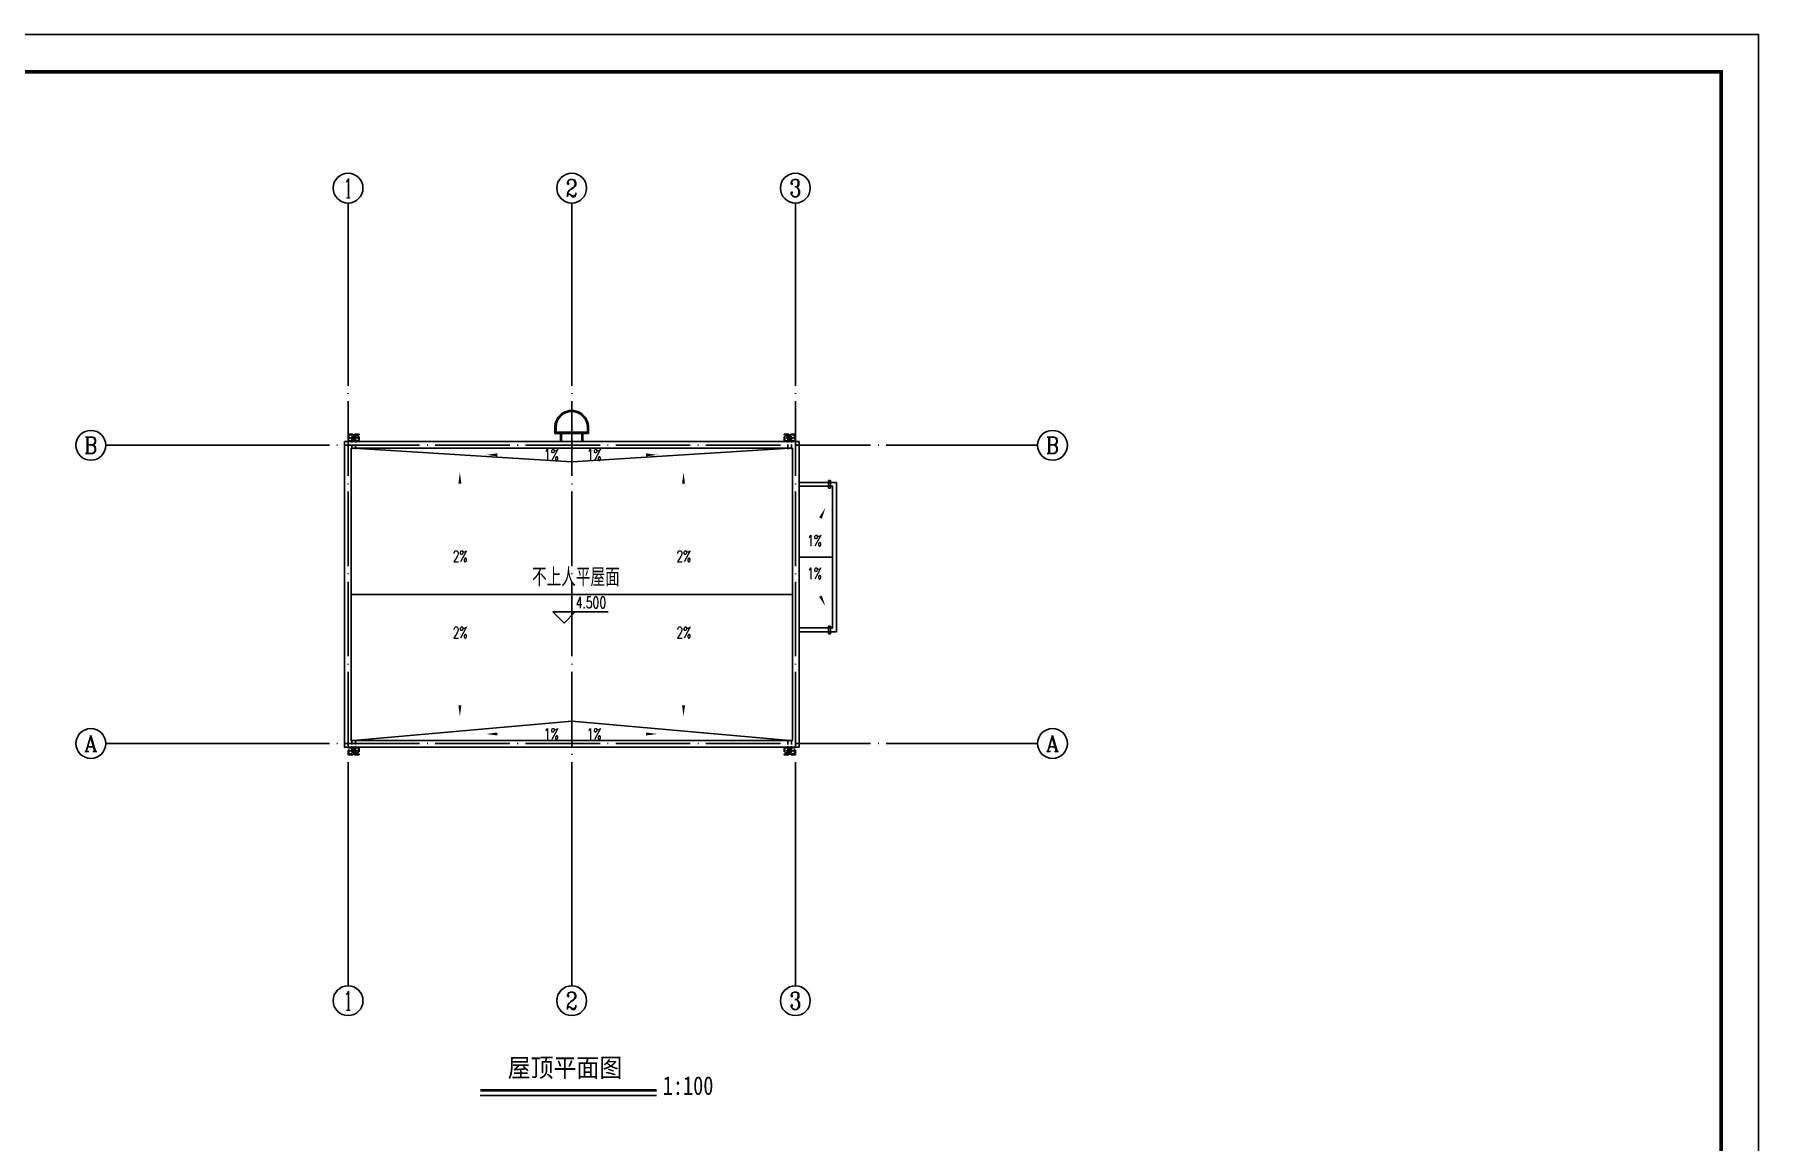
# Model space of a CAD drawing. Extents: x 5109802 to 7068445, y -422737 to 2032183.
# Drawn here: x 5147654 to 5193907, y -393037 to -363337 of the extents above; entities that cross this region are included whole.
import ezdxf
from ezdxf.enums import TextEntityAlignment as Align

# ---------------------------------------------------------------- set-up
doc = ezdxf.new("R2010")
doc.units = 0
doc.header["$LTSCALE"] = 1000
doc.header["$MEASUREMENT"] = 0
for name, pattern in [('CONTINOUS', [0]), ('DASH_50', [0.175, 0.125, -0.05]), ('DOTE', [2.42, 2, -0.2, 0.02, -0.2])]:
    doc.linetypes.add(name, pattern=pattern)
doc.layers.get('0').update_dxf_attribs({"linetype": 'CONTINUOUS'})
doc.layers.add('_0', color=7, linetype='CONTINUOUS', lineweight=25)
for name, color, linetype in [('AXIS', 3, 'CONTINUOUS'), ('AXIS_TEXT', 7, 'CONTINUOUS'), ('DIM_ELEV', 3, 'CONTINUOUS'), ('DIM_SYMB', 3, 'CONTINUOUS'), ('DOTE', 252, 'CONTINUOUS'), ('LAYER1', 143, 'CONTINUOUS'), ('PUB_DIM', 3, 'CONTINUOUS'), ('PUB_TEXT', 7, 'CONTINUOUS'), ('PUB_TITLE', 4, 'CONTINUOUS'), ('图名', 15, 'CONTINUOUS')]:
    doc.layers.add(name, color=color, linetype=linetype)
doc.styles.add('_HZTXT', font='txt.shx', dxfattribs={"width": 0.8, "bigfont": 'HZTXT.shx'})
doc.styles.add('_TCH_AXIS', font='COMPLEX', dxfattribs={"bigfont": 'GBCBIG'})
doc.styles.add('_TCH_DIM', font='SIMPLEX', dxfattribs={"bigfont": 'GBCBIG'})
doc.styles.add('COMPLEX', font='COMPLEX')
doc.styles.add('宋体', font='', dxfattribs={"width": 0.7})
doc.styles.get('宋体').set_extended_font_data('SimSun')

# ---------------------------------------------------------------- blocks, each defined once
blk = doc.blocks.new('A$C05153518')
at = {"layer": 'LAYER1'}
h = blk.add_hatch(color=256, dxfattribs=at)
edge = h.paths.add_edge_path()
edge.add_ellipse((200, 200), major_axis=(77.8, 77.8), ratio=1, start_angle=315, end_angle=405, ccw=False)
edge.add_line((310, 200), (300, 200))
edge.add_ellipse((200, 200), major_axis=(-70.7, 70.7), ratio=1, start_angle=225, end_angle=315)
edge.add_line((200, 300), (200, 310))
edge = h.paths.add_edge_path()
edge.add_line((200, 310), (200, 300))
edge.add_ellipse((200, 200), major_axis=(70.7, 70.7), ratio=1, start_angle=45, end_angle=135)
edge.add_line((100, 200), (90, 200))
edge.add_ellipse((200, 200), major_axis=(-77.8, 77.8), ratio=1, start_angle=-45, end_angle=45, ccw=False)
edge = h.paths.add_edge_path()
edge.add_line((90, 200), (100, 200))
edge.add_ellipse((200, 200), major_axis=(-70.7, 70.7), ratio=1, start_angle=45, end_angle=135)
edge.add_line((200, 100), (200, 90))
edge.add_ellipse((200, 200), major_axis=(77.8, 77.8), ratio=1, start_angle=135, end_angle=225, ccw=False)
edge = h.paths.add_edge_path()
edge.add_line((300, 200), (310, 200))
edge.add_ellipse((200, 200), major_axis=(-77.8, 77.8), ratio=1, start_angle=135, end_angle=225, ccw=False)
edge.add_line((200, 90), (200, 100))
edge.add_ellipse((200, 200), major_axis=(70.7, 70.7), ratio=1, start_angle=225, end_angle=315)
h = blk.add_hatch(color=256, dxfattribs=at)
edge = h.paths.add_edge_path()
edge.add_ellipse((200, 200), major_axis=(77.8, 77.8), ratio=1, start_angle=315, end_angle=405, ccw=False)
edge.add_line((310, 200), (300, 200))
edge.add_ellipse((200, 200), major_axis=(-70.7, 70.7), ratio=1, start_angle=225, end_angle=315)
edge.add_line((200, 300), (200, 310))
edge = h.paths.add_edge_path()
edge.add_line((200, 310), (200, 300))
edge.add_ellipse((200, 200), major_axis=(70.7, 70.7), ratio=1, start_angle=45, end_angle=135)
edge.add_line((100, 200), (90, 200))
edge.add_ellipse((200, 200), major_axis=(-77.8, 77.8), ratio=1, start_angle=-45, end_angle=45, ccw=False)
edge = h.paths.add_edge_path()
edge.add_line((90, 200), (100, 200))
edge.add_ellipse((200, 200), major_axis=(-70.7, 70.7), ratio=1, start_angle=45, end_angle=135)
edge.add_line((200, 100), (200, 90))
edge.add_ellipse((200, 200), major_axis=(77.8, 77.8), ratio=1, start_angle=135, end_angle=225, ccw=False)
edge = h.paths.add_edge_path()
edge.add_line((300, 200), (310, 200))
edge.add_ellipse((200, 200), major_axis=(-77.8, 77.8), ratio=1, start_angle=135, end_angle=225, ccw=False)
edge.add_line((200, 90), (200, 100))
edge.add_ellipse((200, 200), major_axis=(70.7, 70.7), ratio=1, start_angle=225, end_angle=315)
at = {"layer": 'DOTE'}
for p, q in [((400, 200), (0, 200)), ((200, 400), (200, 0)), ((200, 400), (200, 0)), ((200, 400), (200, 0))]:
    blk.add_line(p, q, dxfattribs=at)
at = {"layer": 'LAYER1'}
for radius in [110, 110, 100, 100]:
    blk.add_circle((200, 200), radius, dxfattribs=at)
blk = doc.blocks.new('A$C395401BF')
at = {"layer": 'LAYER1', "xscale": -0.5, "yscale": 0.5, "zscale": 0.5, "rotation": 180}
blk.add_blockref('A$C05153518', (0, 200), dxfattribs=at)
blk = doc.blocks.new('34343434')
at = {"layer": 'DOTE'}
blk.add_line((57410, 27919), (57410, 28119), dxfattribs=at)
at = {"layer": 'LAYER1', "linetype": 'DASH_50'}
for p, q in [((57410, 28069), (57070, 28069)), ((57410, 27969), (57070, 27969)), ((57436, 28062), (57490, 28149))]:
    blk.add_line(p, q, dxfattribs=at)
for points in [[(57310, 27869), (57310, 28169), (57510, 28169), (57510, 27869)], [(57330, 27889), (57330, 28149), (57490, 28149), (57490, 27889)]]:
    blk.add_lwpolyline(points, close=True, dxfattribs=at)
at = {"layer": 'LAYER1', "linetype": 'CONTINOUS'}
blk.add_circle((57410, 28019), 50, dxfattribs=at)
at = {"rotation": 270}
blk.add_blockref('A$C395401BF', (57310, 28119), dxfattribs=at)
blk = doc.blocks.new('_AXISO')
blk.add_circle((0, 0), 0.5)
at = {"layer": 'AXIS_TEXT', "style": 'COMPLEX', "width": 1.041667}
blk.add_attdef('A', text='', height=0.56, dxfattribs=at).set_placement((-0.25, -0.28), (0.25, -0.28), align=Align.FIT)

msp = doc.modelspace()

# ---------------------------------------------------------------- linework, layer by layer
for p, q in [((5161617.5, -374039.3), (5161617.5, -373859.3)), ((5161766.5, -374039.3), (5161617.5, -374039.3)), ((5161646.5, -374009.3), (5161646.5, -373874.1)), ((5161766.5, -374009.3), (5161646.5, -374009.3)), ((5162366.5, -374009.3), (5162486.5, -374009.3)), ((5162366.5, -374039.3), (5162515.5, -374039.3)), ((5162486.5, -374009.3), (5162486.5, -373874.1)), ((5162515.5, -374039.3), (5162515.5, -373859.3)), ((5162066.5, -374804.8), (5156216.5, -374439.3)), ((5162066.5, -374804.8), (5167916.5, -374439.3)), ((5162066.5, -381763.8), (5156216.5, -382279.3)), ((5162066.5, -381763.8), (5167916.5, -382279.3))]:
    msp.add_line(p, q)
at = {"color": 0}
for p, q in [((5169066.5, -377359.3), (5168166.5, -377359.3)), ((5156146.5, -378359.3), (5167986.5, -378359.3))]:
    msp.add_line(p, q, dxfattribs=at)
for points in [[(5162366.5, -374259.3), (5162366.5, -374009.3), (5161766.5, -374009.3), (5161766.5, -374259.3)], [(5162336.5, -374259.3), (5162336.5, -374039.3), (5161796.5, -374039.3), (5161796.5, -374259.3)], [(5168166.5, -379359.3), (5169166.5, -379359.3), (5169166.5, -375359.3), (5168166.5, -375359.3)], [(5168166.5, -379259.3), (5169066.5, -379259.3), (5169066.5, -375459.3), (5168166.5, -375459.3)]]:
    msp.add_lwpolyline(points)
for points in [[(5155966.5, -374259.3), (5168166.5, -374259.3), (5168166.5, -382459.3), (5155966.5, -382459.3)], [(5156146.5, -374439.3), (5167986.5, -374439.3), (5167986.5, -382279.3), (5156146.5, -382279.3)]]:
    msp.add_lwpolyline(points, close=True, dxfattribs=at)
for points in [[(5168958.1, -375504.7), (5169008.1, -375504.7), (5169008.1, -375304.7), (5168958.1, -375304.7)], [(5168958.1, -379213.9), (5169008.1, -379213.9), (5169008.1, -379413.9), (5168958.1, -379413.9)]]:
    msp.add_lwpolyline(points, close=True)
for radius, start, end in [(450, 356.17745, 183.82255), (420, 0, 180)]:
    msp.add_arc((5162066.5, -373874.1), radius, start, end)
at = {"layer": '_0', "color": 0}
for p, q in [((5162066.5, -374804.8), (5162066.5, -374439.3)), ((5162066.5, -381763.8), (5162066.5, -382279.3))]:
    msp.add_line(p, q, dxfattribs=at)
at = {"layer": 'AXIS', "color": 0}
for p, q in [((5156066.5, -371859.3), (5156066.5, -367859.3)), ((5162066.5, -371859.3), (5162066.5, -367859.3)), ((5168066.5, -371859.3), (5168066.5, -367859.3)), ((5153566.5, -374359.3), (5149566.5, -374359.3)), ((5170566.5, -374359.3), (5174566.5, -374359.3)), ((5153566.5, -382359.3), (5149566.5, -382359.3)), ((5170566.5, -382359.3), (5174566.5, -382359.3)), ((5156066.5, -384859.3), (5156066.5, -388859.3)), ((5162066.5, -384859.3), (5162066.5, -388859.3)), ((5168066.5, -384859.3), (5168066.5, -388859.3))]:
    msp.add_line(p, q, dxfattribs=at)
at = {"layer": 'DIM_ELEV'}
for p, q in [((5161863.4, -379130.9), (5161563.4, -378830.9)), ((5161563.4, -378830.9), (5163047.9, -378830.9)), ((5161863.4, -379130.9), (5162163.4, -378830.9))]:
    msp.add_line(p, q, dxfattribs=at)
at = {"layer": 'DIM_SYMB'}
for points in [[(5161222, -374615, 0, 0, 0), (5159770.3, -374615, 0, 80, 0), (5160070.3, -374615, 0, 0, 0)], [(5162911, -374615, 0, 0, 0), (5164362.7, -374615, 0, 80, 0), (5164062.7, -374615, 0, 0, 0)], [(5168565.4, -376667.3, 0, 0, 0), (5168871.2, -376041.7, 0, 80, 0), (5168739.5, -376311.2, 0, 0, 0)], [(5168565.4, -378051.3, 0, 0, 0), (5168871.2, -378677, 0, 80, 0), (5168739.5, -378407.4, 0, 0, 0)], [(5161222, -382103.6, 0, 0, 0), (5159770.3, -382103.6, 0, 80, 0), (5160070.3, -382103.6, 0, 0, 0)], [(5162911, -382103.6, 0, 0, 0), (5164362.7, -382103.6, 0, 80, 0), (5164062.7, -382103.6, 0, 0, 0)]]:
    msp.add_lwpolyline(points, format="xyseb", dxfattribs=at)
at = {"layer": 'DIM_SYMB', "color": 0}
for points in [[(5159066.5, -377083.9, 0, 0, 0), (5159066.5, -375087.1, 0, 80, 0), (5159066.5, -375387.1, 0, 0, 0)], [(5165066.5, -377083.9, 0, 0, 0), (5165066.5, -375087.1, 0, 80, 0), (5165066.5, -375387.1, 0, 0, 0)], [(5159066.5, -379634.7, 0, 0, 0), (5159066.5, -381631.5, 0, 80, 0), (5159066.5, -381331.5, 0, 0, 0)], [(5165066.5, -379634.7, 0, 0, 0), (5165066.5, -381631.5, 0, 80, 0), (5165066.5, -381331.5, 0, 0, 0)]]:
    msp.add_lwpolyline(points, format="xyseb", dxfattribs=at)
at = {"layer": 'DOTE', "linetype": 'DOTE'}
for p, q in [((5156066.5, -384859.3), (5156066.5, -371859.3)), ((5162066.5, -384859.3), (5162066.5, -371859.3)), ((5168066.5, -384859.3), (5168066.5, -371859.3)), ((5153566.5, -374359.3), (5170566.5, -374359.3)), ((5153566.5, -382359.3), (5170566.5, -382359.3))]:
    msp.add_line(p, q, dxfattribs=at)
at = {"layer": 'PUB_TITLE', "color": 4}
msp.add_lwpolyline([(5109807.2, -422737.3), (5193907.2, -422737.3), (5193907.2, -363337.3), (5109807.2, -363337.3)], close=True, dxfattribs=at)
at = {"layer": 'PUB_TITLE', "color": 4, "const_width": 100}
msp.add_lwpolyline([(5112307.2, -421737.3), (5192907.2, -421737.3), (5192907.2, -364337.3), (5112307.2, -364337.3)], close=True, dxfattribs=at)
at = {"layer": '图名'}
msp.add_line((5159611.8, -391799.2), (5164344.5, -391799.2), dxfattribs=at)
at = {"layer": '图名', "const_width": 70}
msp.add_lwpolyline([(5159611.8, -391666), (5164344.5, -391666)], dxfattribs=at)

# ---------------------------------------------------------------- block references
at = {"linetype": 'DOTE', "xscale": -1}
for p, rotation in [((5128197.3, -431569.3), 270), ((5195935.7, -325149.3), 90)]:
    msp.add_blockref('34343434', p, dxfattribs=dict(at, rotation=rotation))
at = {"linetype": 'DOTE'}
for p, rotation in [((5195935.7, -431569.3), 90.00000000000001), ((5128197.3, -325149.3), 270)]:
    msp.add_blockref('34343434', p, dxfattribs=dict(at, rotation=rotation))
at = {"layer": 'AXIS', "color": 0}
ref = msp.add_blockref('_AXISO', (5156066.5, -367459.3), dxfattribs=dict(at, xscale=800, yscale=800, zscale=800))
ref.add_attrib('A', '1', dxfattribs={"layer": 'AXIS_TEXT', "color": 0, "height": 514.7, "style": '_TCH_AXIS'}).set_placement((5155956.2, -367716.7), (5156176.8, -367716.7), align=Align.FIT)
ref = msp.add_blockref('_AXISO', (5162066.5, -367459.3), dxfattribs=dict(at, xscale=800, yscale=800, zscale=800))
ref.add_attrib('A', '2', dxfattribs={"layer": 'AXIS_TEXT', "color": 0, "height": 465.9, "style": '_TCH_AXIS'}).set_placement((5161911.2, -367692.3), (5162221.8, -367692.3), align=Align.FIT)
ref = msp.add_blockref('_AXISO', (5168066.5, -367459.3), dxfattribs=dict(at, xscale=800, yscale=800, zscale=800))
ref.add_attrib('A', '3', dxfattribs={"layer": 'AXIS_TEXT', "color": 0, "height": 465.9, "style": '_TCH_AXIS'}).set_placement((5167911.2, -367692.3), (5168221.8, -367692.3), align=Align.FIT)
ref = msp.add_blockref('_AXISO', (5149166.5, -374359.3), dxfattribs=dict(at, xscale=800, yscale=800, zscale=800))
ref.add_attrib('A', 'B', dxfattribs={"layer": 'AXIS_TEXT', "color": 0, "height": 435.3, "style": '_TCH_AXIS'}).set_placement((5148990.3, -374576.9), (5149342.7, -374576.9), align=Align.FIT)
ref = msp.add_blockref('_AXISO', (5174966.5, -374359.3), dxfattribs=dict(at, xscale=800, yscale=800, zscale=800))
ref.add_attrib('A', 'B', dxfattribs={"layer": 'AXIS_TEXT', "color": 0, "height": 435.3, "style": '_TCH_AXIS'}).set_placement((5174790.3, -374576.9), (5175142.7, -374576.9), align=Align.FIT)
ref = msp.add_blockref('_AXISO', (5149166.5, -382359.3), dxfattribs=dict(at, xscale=800, yscale=800, zscale=800))
ref.add_attrib('A', 'A', dxfattribs={"layer": 'AXIS_TEXT', "color": 0, "height": 425.2, "style": '_TCH_AXIS'}).set_placement((5148984.3, -382571.9), (5149348.7, -382571.9), align=Align.FIT)
ref = msp.add_blockref('_AXISO', (5174966.5, -382359.3), dxfattribs=dict(at, xscale=800, yscale=800, zscale=800))
ref.add_attrib('A', 'A', dxfattribs={"layer": 'AXIS_TEXT', "color": 0, "height": 425.2, "style": '_TCH_AXIS'}).set_placement((5174784.3, -382571.9), (5175148.7, -382571.9), align=Align.FIT)
ref = msp.add_blockref('_AXISO', (5156066.5, -389259.3), dxfattribs=dict(at, xscale=800, yscale=800, zscale=800))
ref.add_attrib('A', '1', dxfattribs={"layer": 'AXIS_TEXT', "color": 0, "height": 514.7, "style": '_TCH_AXIS'}).set_placement((5155956.2, -389516.7), (5156176.8, -389516.7), align=Align.FIT)
ref = msp.add_blockref('_AXISO', (5162066.5, -389259.3), dxfattribs=dict(at, xscale=800, yscale=800, zscale=800))
ref.add_attrib('A', '2', dxfattribs={"layer": 'AXIS_TEXT', "color": 0, "height": 465.9, "style": '_TCH_AXIS'}).set_placement((5161911.2, -389492.3), (5162221.8, -389492.3), align=Align.FIT)
ref = msp.add_blockref('_AXISO', (5168066.5, -389259.3), dxfattribs=dict(at, xscale=800, yscale=800, zscale=800))
ref.add_attrib('A', '3', dxfattribs={"layer": 'AXIS_TEXT', "color": 0, "height": 465.9, "style": '_TCH_AXIS'}).set_placement((5167911.2, -389492.3), (5168221.8, -389492.3), align=Align.FIT)

# ---------------------------------------------------------------- texts
at = {"layer": 'PUB_DIM', "style": '_HZTXT', "width": 0.8}
msp.add_text('不上人平屋面', height=490.23, dxfattribs=at).set_placement((5161002.3, -378142.2))
at = {"layer": 'PUB_TEXT', "style": '_TCH_DIM', "width": 0.705882}
for s, p in [('1%', (5161322.1, -374763.8)), ('1%', (5162470.9, -374763.8)), ('1%', (5168384.5, -377069.3)), ('1%', (5168384.5, -377946.9)), ('4.500', (5162177.9, -378725.9)), ('1%', (5161322.1, -382252.4)), ('1%', (5162470.9, -382252.4))]:
    msp.add_text(s, height=297.5, dxfattribs=at).set_placement(p)
at = {"layer": 'PUB_TEXT', "color": 0, "style": '_TCH_DIM', "width": 0.705882}
for p in [(5158876.5, -377486.4), (5164876.5, -377486.4), (5158876.5, -379529.7), (5164876.5, -379529.7)]:
    msp.add_text('2%', height=297.5, dxfattribs=at).set_placement(p)
at = {"layer": '图名', "style": '宋体'}
for s, width, p in [('屋顶平面图', 0.9, (5160351.5, -391305.2)), ('1:100', 0.8, (5164508.3, -391786.1))]:
    msp.add_text(s, height=500, dxfattribs=dict(at, width=width)).set_placement(p)

doc.saveas('drawing.dxf')
